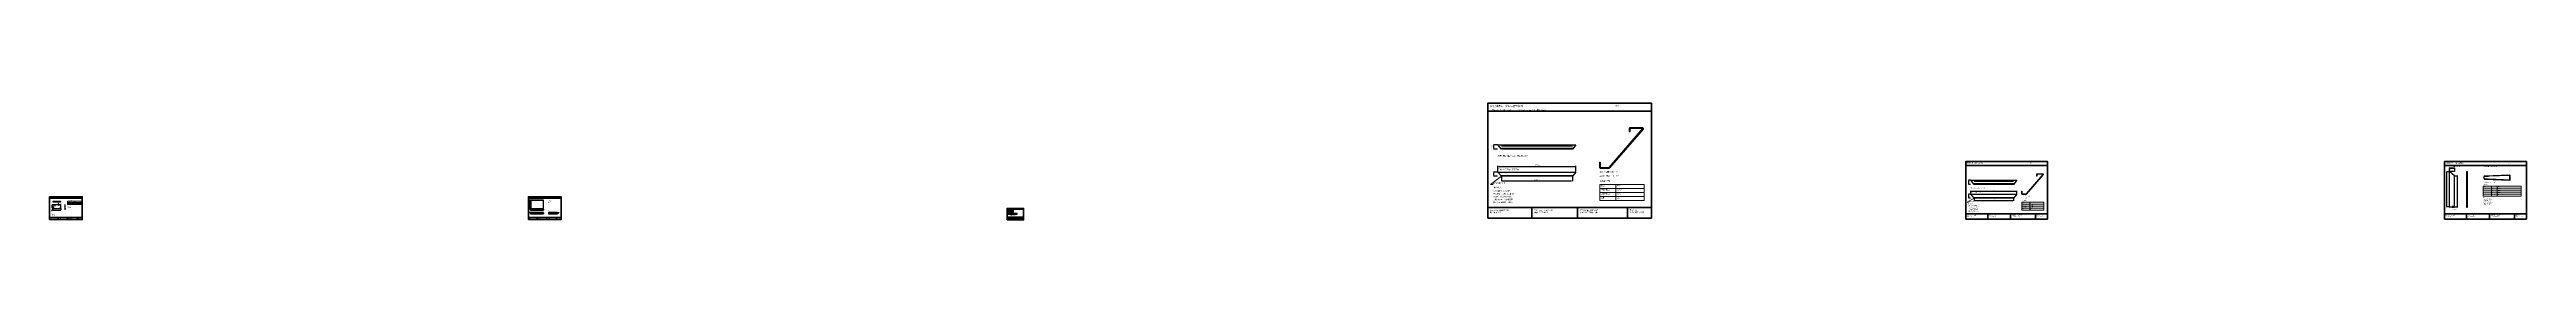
# Model space of a CAD drawing. Header units: millimetres. Extents: x 50 to 612415, y 2 to 4150.
# Drawn here: x 84010 to 146075, y 5 to 2920 of the extents above; entities that cross this region are included whole.
import ezdxf

# ---------------------------------------------------------------- set-up
doc = ezdxf.new("R2010")
doc.units = ezdxf.units.MM
doc.linetypes.add('CENTER', pattern=[5.08, 3.175, -0.635, 0.635, -0.635])
doc.linetypes.add('DASHED', pattern=[1.524, 1.27, -0.254])
for name, color, linetype, lineweight in [('CENTER', 8, 'CENTER', 13), ('DIM', 7, 'Continuous', 13), ('FRAME', 7, 'Continuous', 35), ('HIDDEN', 8, 'DASHED', 13), ('NOTE', 7, 'Continuous', 18), ('OUTLINE', 7, 'Continuous', 25)]:
    doc.layers.add(name, color=color, linetype=linetype, lineweight=lineweight)
doc.styles.add('CN', font='Arial Unicode.ttf')
doc.dimstyles.new('D10_A3', dxfattribs={"dimtxt": 32, "dimasz": 22, "dimexe": 12, "dimexo": 10, "dimgap": 8, "dimtad": 1, "dimdsep": 46, "dimtxsty": 'CN', "dimcen": 2.5, "dimclrd": 7, "dimclre": 7, "dimclrt": 7, "dimazin": 3, "dimtfac": 1, "dimtmove": 0, "dimatfit": 3})
doc.dimstyles.new('D1_A3', dxfattribs={"dimtxt": 3.2, "dimasz": 2.2, "dimexe": 1.2, "dimexo": 1, "dimgap": 0.8, "dimtad": 1, "dimdsep": 46, "dimtxsty": 'CN', "dimcen": 2.5, "dimclrd": 7, "dimclre": 7, "dimclrt": 7, "dimazin": 3, "dimtfac": 1, "dimtmove": 0, "dimatfit": 3})
doc.dimstyles.new('D2_A3', dxfattribs={"dimtxt": 6.4, "dimasz": 4.4, "dimexe": 2.4, "dimexo": 2, "dimgap": 1.6, "dimtad": 1, "dimdsep": 46, "dimtxsty": 'CN', "dimcen": 2.5, "dimclrd": 7, "dimclre": 7, "dimclrt": 7, "dimazin": 3, "dimtfac": 1, "dimtmove": 0, "dimatfit": 3})
doc.dimstyles.new('D5_A3', dxfattribs={"dimtxt": 16, "dimasz": 11, "dimexe": 6, "dimexo": 5, "dimgap": 4, "dimtad": 1, "dimdsep": 46, "dimtxsty": 'CN', "dimcen": 2.5, "dimclrd": 7, "dimclre": 7, "dimclrt": 7, "dimazin": 3, "dimtfac": 1, "dimtmove": 0, "dimatfit": 3})

msp = doc.modelspace()

# ---------------------------------------------------------------- linework, layer by layer
at = {"layer": 'CENTER'}
for p, q in [((144220, 315), (144220, 352)), ((144250, 315), (144250, 352))]:
    msp.add_line(p, q, dxfattribs=at)
at = {"layer": 'DIM'}
for points in [[(120389.722, 1100), (120120, 890), (120180, 890)], [(84120, 314), (84060, 230), (84072, 230)], [(84243, 367.77), (84230, 410), (84242, 410)], [(108128, 150), (108119, 115), (108120, 115)], [(108146, 151), (108218, 140), (108256, 140)], [(132239.722, 550), (132060, 445), (132090, 445)]]:
    msp.add_lwpolyline(points, dxfattribs=at)
for points in [[(122860, 790), (123260, 790), (123260, 890), (122860, 890)], [(122860, 690), (123260, 690), (123260, 790), (122860, 790)], [(122860, 590), (123260, 590), (123260, 690), (122860, 690)], [(123260, 790), (123970, 790), (123970, 890), (123260, 890)], [(123260, 690), (123970, 690), (123970, 790), (123260, 790)], [(123260, 590), (123970, 590), (123970, 690), (123260, 690)], [(144990, 800), (145200, 800), (145200, 850), (144990, 850)], [(144990, 750), (145200, 750), (145200, 800), (144990, 800)], [(144990, 700), (145200, 700), (145200, 750), (144990, 750)], [(144990, 650), (145200, 650), (145200, 700), (144990, 700)], [(144990, 600), (145200, 600), (145200, 650), (144990, 650)], [(145200, 800), (145340, 800), (145340, 850), (145200, 850)], [(145200, 750), (145340, 750), (145340, 800), (145200, 800)], [(145200, 700), (145340, 700), (145340, 750), (145200, 750)], [(145200, 650), (145340, 650), (145340, 700), (145200, 700)], [(145200, 600), (145340, 600), (145340, 650), (145200, 650)], [(145340, 800), (145940, 800), (145940, 850), (145340, 850)], [(145340, 750), (145940, 750), (145940, 800), (145340, 800)], [(145340, 700), (145940, 700), (145940, 750), (145340, 750)], [(145340, 650), (145940, 650), (145940, 700), (145340, 700)], [(145340, 600), (145940, 600), (145940, 650), (145340, 650)], [(84460, 442), (84518, 442), (84518, 468), (84460, 468)], [(84460, 416), (84518, 416), (84518, 442), (84460, 442)], [(84460, 390), (84518, 390), (84518, 416), (84460, 416)], [(84518, 442), (84644, 442), (84644, 468), (84518, 468)], [(84518, 416), (84644, 416), (84644, 442), (84518, 442)], [(84518, 390), (84644, 390), (84644, 416), (84518, 416)], [(84644, 442), (84802, 442), (84802, 468), (84644, 468)], [(84644, 416), (84802, 416), (84802, 442), (84644, 442)], [(84644, 390), (84802, 390), (84802, 416), (84644, 416)], [(108020, 239), (108052, 239), (108052, 248), (108020, 248)], [(108020, 230), (108052, 230), (108052, 239), (108020, 239)], [(108020, 221), (108052, 221), (108052, 230), (108020, 230)], [(108020, 212), (108052, 212), (108052, 221), (108020, 221)], [(108020, 203), (108052, 203), (108052, 212), (108020, 212)], [(108020, 194), (108052, 194), (108052, 203), (108020, 203)], [(108020, 74), (108056, 74), (108056, 84), (108020, 84)], [(108020, 64), (108056, 64), (108056, 74), (108020, 74)], [(108020, 54), (108056, 54), (108056, 64), (108020, 64)], [(108020, 44), (108056, 44), (108056, 54), (108020, 54)], [(108052, 239), (108092, 239), (108092, 248), (108052, 248)], [(108052, 230), (108092, 230), (108092, 239), (108052, 239)], [(108052, 221), (108092, 221), (108092, 230), (108052, 230)], [(108052, 212), (108092, 212), (108092, 221), (108052, 221)], [(108052, 203), (108092, 203), (108092, 212), (108052, 212)], [(108052, 194), (108092, 194), (108092, 203), (108052, 203)], [(108056, 74), (108201, 74), (108201, 84), (108056, 84)], [(108056, 64), (108201, 64), (108201, 74), (108056, 74)], [(108056, 54), (108201, 54), (108201, 64), (108056, 64)], [(108056, 44), (108201, 44), (108201, 54), (108056, 54)], [(108092, 239), (108132, 239), (108132, 248), (108092, 248)], [(108092, 230), (108132, 230), (108132, 239), (108092, 239)], [(108092, 221), (108132, 221), (108132, 230), (108092, 230)], [(108092, 212), (108132, 212), (108132, 221), (108092, 221)], [(108092, 203), (108132, 203), (108132, 212), (108092, 212)], [(108092, 194), (108132, 194), (108132, 203), (108092, 203)], [(108132, 239), (108167, 239), (108167, 248), (108132, 248)], [(108132, 230), (108167, 230), (108167, 239), (108132, 239)], [(108132, 221), (108167, 221), (108167, 230), (108132, 230)], [(108132, 212), (108167, 212), (108167, 221), (108132, 221)], [(108132, 203), (108167, 203), (108167, 212), (108132, 212)], [(108132, 194), (108167, 194), (108167, 203), (108132, 203)], [(108201, 74), (108389, 74), (108389, 84), (108201, 84)], [(108201, 64), (108389, 64), (108389, 74), (108201, 74)], [(108201, 54), (108389, 54), (108389, 64), (108201, 64)], [(108201, 44), (108389, 44), (108389, 54), (108201, 54)], [(122860, 490), (123260, 490), (123260, 590), (122860, 590)], [(123260, 490), (123970, 490), (123970, 590), (123260, 590)], [(133430, 395), (133630, 395), (133630, 445), (133430, 445)], [(133430, 345), (133630, 345), (133630, 395), (133430, 395)], [(133430, 295), (133630, 295), (133630, 345), (133430, 345)], [(133430, 245), (133630, 245), (133630, 295), (133430, 295)], [(133630, 395), (133985, 395), (133985, 445), (133630, 445)], [(133630, 345), (133985, 345), (133985, 395), (133630, 395)], [(133630, 295), (133985, 295), (133985, 345), (133630, 345)], [(133630, 245), (133985, 245), (133985, 295), (133630, 295)]]:
    msp.add_lwpolyline(points, close=True, dxfattribs=at)
for centre, radius in [((120389.722, 1100), 5), ((84120, 314), 1), ((84243, 367.77), 1), ((108128, 150), 0.5), ((108146, 151), 0.5), ((132239.722, 550), 2.5)]:
    msp.add_circle(centre, radius, dxfattribs=at)
at = {"layer": 'FRAME'}
for p, q in [((120050, 2720), (124150, 2720)), ((132025, 1360), (134075, 1360)), ((144025, 1360), (146075, 1360)), ((84010, 544), (84830, 544)), ((84010, 62), (84830, 62)), ((84230, 10), (84230, 62)), ((84460, 10), (84460, 62)), ((84710, 10), (84710, 62)), ((96010, 544), (96830, 544)), ((96010, 62), (96830, 62)), ((96230, 10), (96230, 62)), ((96460, 10), (96460, 62)), ((96710, 10), (96710, 62)), ((108005, 272), (108415, 272)), ((108005, 31), (108415, 31)), ((108115, 5), (108115, 31)), ((108230, 5), (108230, 31)), ((108355, 5), (108355, 31)), ((120050, 310), (124150, 310)), ((121150, 50), (121150, 310)), ((122300, 50), (122300, 310)), ((123550, 50), (123550, 310)), ((132025, 155), (134075, 155)), ((132575, 25), (132575, 155)), ((133150, 25), (133150, 155)), ((133775, 25), (133775, 155)), ((144025, 155), (146075, 155)), ((144575, 25), (144575, 155)), ((145150, 25), (145150, 155)), ((145775, 25), (145775, 155))]:
    msp.add_line(p, q, dxfattribs=at)
for points in [[(120050, 50), (124150, 50), (124150, 2920), (120050, 2920)], [(132025, 25), (134075, 25), (134075, 1460), (132025, 1460)], [(144025, 25), (146075, 25), (146075, 1460), (144025, 1460)], [(84010, 10), (84830, 10), (84830, 584), (84010, 584)], [(96010, 10), (96830, 10), (96830, 584), (96010, 584)], [(108005, 5), (108415, 5), (108415, 292), (108005, 292)]]:
    msp.add_lwpolyline(points, close=True, dxfattribs=at)
at = {"layer": 'HIDDEN'}
for p, q in [((120389.722, 1844), (122168.778, 1844)), ((120389.722, 1795), (122168.778, 1795)), ((120389.722, 1115), (122168.778, 1115)), ((132239.722, 959), (133218.778, 959)), ((132239.722, 910), (133218.778, 910)), ((144269.562, 330), (144269.562, 1107)), ((144570, 1107), (144597.933, 1107)), ((84117.75, 452), (84117.75, 467)), ((84122.25, 452), (84122.25, 467)), ((84267.75, 452), (84267.75, 467)), ((84272.25, 452), (84272.25, 467)), ((84390, 316.25), (84405, 316.25)), ((84390, 316.25), (84405, 316.25)), ((84390, 311.75), (84405, 311.75)), ((84390, 311.75), (84405, 311.75)), ((132239.722, 565), (133218.778, 565))]:
    msp.add_line(p, q, dxfattribs=at)
for points in [[(96075, 285), (96375, 285), (96375, 485), (96075, 485)], [(108062.2, 153.5), (108072.2, 153.5), (108072.2, 165), (108062.2, 165)], [(108077.8, 153.5), (108087.8, 153.5), (108087.8, 165), (108077.8, 165)], [(108200.2, 153.5), (108210.2, 153.5), (108210.2, 165), (108200.2, 165)], [(108215.8, 153.5), (108225.8, 153.5), (108225.8, 165), (108215.8, 165)]]:
    msp.add_lwpolyline(points, close=True, dxfattribs=at)
at = {"layer": 'OUTLINE'}
for p, q in [((123093.467, 1315.344), (123935.627, 2283.344)), ((123104.783, 1305.498), (123946.943, 2273.498)), ((123590, 2284), (123590, 2200)), ((123605, 2200), (123590, 2200)), ((123605, 2284), (123605, 2200)), ((123934.872, 2300), (123606, 2300)), ((123934.872, 2285), (123606, 2285)), ((122850, 1450), (122850, 1316)), ((122850, 1450), (122865, 1450)), ((122865, 1450), (122865, 1316)), ((122866, 1315), (123092.712, 1315)), ((122866, 1300), (123092.712, 1300)), ((144142.343, 1299.657), (144145.084, 1302.397)), ((144142.343, 1299.657), (144143.404, 1298.596)), ((144143.404, 1289.404), (144142.343, 1288.343)), ((144145.084, 1285.603), (144142.343, 1288.343)), ((144143.404, 1298.596), (144146.144, 1301.337)), ((144146.144, 1286.663), (144143.404, 1289.404)), ((144146.144, 1301.337), (144145.084, 1302.397)), ((144145.084, 1285.603), (144146.144, 1286.663)), ((144146.149, 1302.865), (144269.334, 1307.931)), ((144146.149, 1302.865), (144146.211, 1301.366)), ((144146.211, 1286.634), (144146.149, 1285.135)), ((144271, 1280), (144146.149, 1285.135)), ((144146.211, 1301.366), (144162.645, 1302.042)), ((144162.645, 1285.958), (144146.211, 1286.634)), ((144162.645, 1302.042), (144170.053, 1302.346)), ((144162.645, 1285.958), (144170.053, 1285.654)), ((144170.053, 1302.346), (144269.396, 1306.433)), ((144271.062, 1281.499), (144170.053, 1285.654)), ((144269.396, 1306.433), (144269.334, 1307.931)), ((144269.5, 1306.333), (144269.5, 1281.6)), ((144271, 1306.333), (144269.5, 1306.333)), ((144271, 1281.6), (144269.5, 1281.6)), ((144271, 1306.333), (144271, 1281.6)), ((144271.062, 1281.499), (144271, 1280)), ((120300, 1198.5), (122258.5, 1198.5)), ((132150, 648.5), (133308.5, 648.5)), ((133425, 725), (133425, 658)), ((133425, 725), (133432.5, 725)), ((133432.5, 725), (133432.5, 658)), ((133433, 657.5), (133546.356, 657.5)), ((133433, 650), (133546.356, 650)), ((133546.733, 657.672), (133967.813, 1141.672)), ((133552.392, 652.749), (133973.472, 1136.749)), ((133795, 1142), (133795, 1100)), ((133802.5, 1100), (133795, 1100)), ((133802.5, 1142), (133802.5, 1100)), ((133967.436, 1150), (133803, 1150)), ((133967.436, 1142.5), (133803, 1142.5)), ((145011.716, 1088.284), (145025.418, 1101.986)), ((145011.716, 1088.284), (145017.019, 1082.981)), ((145017.019, 1037.019), (145011.716, 1031.716)), ((145025.418, 1018.014), (145011.716, 1031.716)), ((145017.019, 1082.981), (145030.721, 1096.683)), ((145030.721, 1023.317), (145017.019, 1037.019)), ((145030.721, 1096.683), (145025.418, 1101.986)), ((145025.418, 1018.014), (145030.721, 1023.317)), ((145030.746, 1104.323), (145646.671, 1129.657)), ((145030.746, 1104.323), (145031.054, 1096.829)), ((145031.054, 1023.171), (145030.746, 1015.677)), ((145655, 990), (145030.746, 1015.677)), ((145031.054, 1096.829), (145113.226, 1100.209)), ((145113.226, 1019.791), (145031.054, 1023.171)), ((145113.226, 1100.209), (145150.266, 1101.732)), ((145113.226, 1019.791), (145150.266, 1018.268)), ((145150.266, 1101.732), (145646.979, 1122.164)), ((145655.308, 997.494), (145150.266, 1018.268)), ((145646.979, 1122.164), (145646.671, 1129.657)), ((145647.5, 1121.664), (145647.5, 998)), ((145655, 1121.664), (145647.5, 1121.664)), ((145655, 998), (145647.5, 998)), ((145655, 1121.664), (145655, 998)), ((145655.308, 997.494), (145655, 990)), ((108134, 151), (108153, 151)), ((108134, 150.35), (108153, 150.35))]:
    msp.add_line(p, q, dxfattribs=at)
for points in [[(120300, 1880.3), (122258.5, 1880.3), (122168.778, 1770), (120389.722, 1770)], [(120300, 1200), (122258.5, 1200), (122168.778, 1100), (120389.722, 1100)], [(132150, 995.3), (133308.5, 995.3), (133218.778, 885), (132239.722, 885)], [(132150, 650), (133308.5, 650), (133218.778, 550), (132239.722, 550)], [(144140, 330), (144271.062, 330), (144271.062, 1107), (144158, 1207), (144140, 1207)], [(144570, 330), (144597.933, 330), (144597.933, 1207), (144570, 1207)], [(84095, 452), (84295, 452), (84295, 467), (84095, 467)], [(84095, 290), (84295, 290), (84295, 381), (84095, 381)], [(84390, 290), (84405, 290), (84405, 381), (84390, 381)], [(96060, 270), (96390, 270), (96390, 500), (96060, 500)], [(96060, 180), (96390, 180), (96390, 185), (96060, 185)], [(96510, 180), (96740, 180), (96740, 185), (96510, 185)], [(108029, 147), (108074, 147), (108074, 165), (108029, 165)], [(108076, 147), (108106, 147), (108106, 154), (108134, 154), (108134, 165), (108076, 165)], [(108126.5, 147), (108134, 147), (108134, 153.7), (108126.5, 153.7)], [(108154, 147), (108212, 147), (108212, 165), (108154, 165)], [(108214, 147), (108259, 147), (108259, 165), (108214, 165)], [(144210, 325), (144230, 325), (144230, 331), (144210, 331)], [(144240, 325), (144260, 325), (144260, 331), (144240, 331)], [(144573.967, 325), (144593.967, 325), (144593.967, 331), (144573.967, 331)]]:
    msp.add_lwpolyline(points, close=True, dxfattribs=at)
for centre, radius in [((84120, 314), 2.25), ((84147, 367.77), 1), ((84147, 354.77), 1), ((84243, 367.77), 1), ((84243, 354.77), 1), ((84270, 314), 2.25)]:
    msp.add_circle(centre, radius, dxfattribs=at)
for centre, radius, start, end in [((123606, 2284), 16, 90, 180), ((123606, 2284), 1, 90.00794153, 180.02621393), ((123934.872, 2284), 16, 319, 90), ((123934.872, 2284), 1, 318.98382911, 90.00035237), ((122866, 1316), 16, 179.99978778, 270.00021222), ((122866, 1316), 1, 179.99086138, 270.0262138), ((123092.714, 1315.997), 0.997, 269.91140922, 319.05490131), ((123092.713, 1315.999), 15.998, 269.99763781, 318.97955185), ((144148, 1294), 8, 135, 225), ((144148, 1294), 6.5, 135, 225), ((144146.215, 1301.266), 1.6, 92.35542281, 135), ((144146.215, 1286.734), 1.6, 225, 267.64457719), ((144146.215, 1301.266), 0.1, 92.35542281, 134.99999999), ((144146.215, 1286.734), 0.1, 225, 267.64457719), ((144269.4, 1306.333), 1.6, 0, 92.35542281), ((144269.4, 1306.333), 0.1, 0, 92.35542281), ((133433, 658), 8, 179.99978778, 270.00021222), ((133433, 658), 0.5, 179.99086138, 270.0262138), ((133546.357, 657.999), 0.498, 269.91140922, 319.05490131), ((133546.356, 657.999), 7.999, 269.99763781, 318.97955185), ((133803, 1142), 8, 90, 180), ((133803, 1142), 0.5, 90.00794153, 180.02621393), ((133967.436, 1142), 8, 319, 90), ((133967.436, 1142), 0.5, 318.98382911, 90.00035237), ((145040, 1060), 40, 135, 225), ((145040, 1060), 32.5, 135, 225), ((145031.074, 1096.329), 8, 92.35542281, 135), ((145031.074, 1023.671), 8, 225, 267.64457719), ((145031.074, 1096.329), 0.5, 92.35542281, 134.99999999), ((145031.074, 1023.671), 0.5, 225, 267.64457719), ((145647, 1121.664), 8, 0, 92.35542281), ((145647, 1121.664), 0.5, 0, 92.35542281)]:
    msp.add_arc(centre, radius, start, end, dxfattribs=at)

# ---------------------------------------------------------------- texts
at = {"layer": 'NOTE', "attachment_point": 1, "style": 'CN'}
for s, insert, char_height, width in [('长边斜腹板 · 成型与端部放样', (120100, 2870), 46, 3100), ('本页件 S01    |    装配 A04·P17    |    三维 A02·P05 / V03·P08    |    索引 I01·P01', (120120, 2760), 28, 3960), ('S01', (123250, 2870), 40, 900), ('俯视 · 两端随腿口放样，禁止切成矩形', (120300, 1620), 32, 2400), ('正视 · 上口直段 / 下口直段', (120300, 1280), 32, 1500), ('短边斜腹板 · 成型与端部放样', (132050, 1435), 23, 1550), ('本页件 S02    |    装配 A04·P17    |    三维 A02·P05 / V03·P08    |    索引 I01·P01', (132060, 1380), 14, 1980), ('S02', (133625, 1435), 20, 450), ('刀形桌腿总成 · 分缝与成品脚件', (144050, 1435), 23, 1550), ('本页件 A07    |    装配 A04·P17    |    三维 V03·P08    |    索引 I01·P01', (144060, 1380), 14, 1980), ('俯视 · 外包131.062×27.933', (144140, 1340), 16, 780), ('每桌4组 / 每组S03A+B+C+两只H01', (145000, 1340), 16, 1020), ('A07', (145625, 1435), 20, 450), ('冷轧钢板T1.5；数量2', (120180, 740), 32, 2450), ('端部随腿口配切', (120180, 940), 32, 1300), ('制作要求', (120180, 830), 37, 2450), ('两端镜像，按腿口1:1配切', (120180, 670), 32, 2450), ('右视 / C剖面（局部1:1）', (122850, 1220), 32, 1150), ('高100 · 横包110.3 · T1.5', (122850, 1120), 32, 1200), ('C截面控制', (122860, 990), 37, 1110), ('折边', (122880, 870), 32, 360), ('上翻 / 回边', (122880, 670), 32, 360), ('下翻 / 竖边', (122880, 770), 32, 360), ('尺寸', (123280, 870), 32, 670), ('36 / 10', (123280, 670), 32, 670), ('25 / 15', (123280, 770), 32, 670), ('俯视 · 两端随腿口放样，禁止切成矩形', (132150, 810), 16, 1200), ('正视 · 上口直段 / 下口直段', (132150, 690), 16, 750), ('每腿用料', (144990, 900), 18.5, 950), ('A-A截面放大1:1 · 源R8 / R6.5', (145000, 950), 16, 950), ('件号', (145000, 840), 16, 190), ('S03A', (145000, 790), 16, 190), ('S03B', (145000, 740), 16, 190), ('S03C', (145000, 690), 16, 190), ('H01', (145000, 640), 16, 190), ('数量', (145210, 840), 16, 120), ('2', (145210, 640), 16, 120), ('1', (145210, 790), 16, 120), ('1', (145210, 740), 16, 120), ('1', (145210, 690), 16, 120), ('TG-20；M8×15', (145350, 640), 16, 580), ('底封板T1.5', (145350, 690), 16, 580), ('规格', (145350, 840), 16, 580), ('刀形壳T1.5', (145350, 790), 16, 580), ('端封板T1.5', (145350, 740), 16, 580), ('W04B 承托盒短侧板｜固定孔与承托预孔', (84020, 574), 9.2, 620), ('HW73005-L2000体验桌\\P制作深化 R03', (84020, 52), 6.4, 200), ('本页件 W04B    |    装配 A05·P19    |    三维 A02·P05 / V05·P10    |    索引 I01·P01', (84024, 552), 5.6, 792), ('短板夹于两长板内侧；上口齐平', (84064, 150), 6.4, 730), ('短板无φ50孔；电线经W03A', (84064, 136), 6.4, 730), ('装配基准', (84064, 168), 7.4, 730), ('四边磨光，饰面按样板', (84064, 122), 6.4, 730), ('A 2×φ4.5通孔', (84072, 240), 6.4, 350), ('俯视', (84095, 495), 6.4, 220), ('正视', (84095, 409), 6.4, 220), ('单位：mm    比例：1:2\\P日期：2026-10-01', (84240, 52), 6.4, 210), ('B 4×φ2深10；盒内面钻', (84242, 420), 6.4, 460), ('右视', (84390, 409), 6.4, 220), ('A孔穿M4×25，接S09C', (84460, 338), 6.4, 344), ('加工与安装', (84460, 370), 7.4, 344), ('承托顶Z882−实测垫厚', (84460, 310), 6.4, 344), ('孔心｜本件左下角为原点', (84460, 488), 7.4, 342), ('B孔接SU-30S承托角码', (84460, 324), 6.4, 344), ('B孔高度随垫厚微调', (84460, 296), 6.4, 344), ('阻燃多层板T15；数量4', (84460, 352), 6.4, 344), ('A', (84464, 438), 6.4, 50), ('孔组', (84464, 464), 6.4, 50), ('B', (84464, 412), 6.4, 50), ('成型深化稿 · 未生产放行\\P未注外观工艺参照样板', (84470, 52), 6.4, 230), ('52 / 148', (84522, 412), 6.4, 118), ('25 / 175', (84522, 438), 6.4, 118), ('u', (84522, 464), 6.4, 118), ('v', (84648, 464), 6.4, 150), ('24', (84648, 438), 6.4, 150), ('64.77 / 77.77', (84648, 412), 6.4, 150), ('W04', (84650, 574), 8, 180), ('图页：23\\P签核：待实际签核', (84720, 52), 6.4, 110), ('W05 承托盒底板｜托底构造与三视', (96020, 574), 9.2, 620), ('HW73005-L2000体验桌\\P制作深化 R03', (96020, 52), 6.4, 200), ('本页件 W05    |    装配 A05·P19    |    三维 A02·P05 / V10·P07    |    索引 I01·P01', (96024, 552), 5.6, 792), ('俯视｜虚线为侧板内缘', (96060, 530), 6.4, 220), ('正视', (96060, 235), 6.4, 220), ('单位：mm    比例：1:2\\P日期：2026-10-01', (96240, 52), 6.4, 210), ('成型深化稿 · 未生产放行\\P未注外观工艺参照样板', (96470, 52), 6.4, 230), ('加工', (96500, 508), 7.4, 302), ('成品330×230×5', (96500, 476), 6.4, 302), ('数量2；阻燃多层板T5', (96500, 490), 6.4, 302), ('整片托住四侧板', (96500, 448), 6.4, 302), ('配线经W03A长侧孔', (96500, 434), 6.4, 302), ('四边直切磨光；无孔', (96500, 462), 6.4, 302), ('右视', (96510, 235), 6.4, 220), ('W05', (96650, 574), 8, 180), ('图页：24\\P签核：待实际签核', (96720, 52), 6.4, 110), ('HW73005-L2000体验桌\\P制作深化 R03', (108010, 26), 3.2, 100), ('翻盖与成品毛刷安装 · 顶装桶铰链、承托及分段', (108010, 287), 4.6, 310), ('本页件 W01/W02A/W02B    |    装配 A03·P18    |    三维 A02·P05 / V02·P06    |    索引 I01·P01', (108012, 276), 2.8, 396), ('检修：断电 → 移开设备与穿孔线 → 手扶提盖；整面拆卸见D01', (108020, 38), 3.2, 382), ('成品承托｜SU-30S×8', (108020, 94), 3.7, 369), ('毛刷分段｜X向坐标', (108020, 258), 3.7, 147), ('W01', (108022, 237), 3.2, 28), ('W02A', (108022, 228), 3.2, 28), ('W01', (108022, 219), 3.2, 28), ('W02A', (108022, 210), 3.2, 28), ('W01', (108022, 201), 3.2, 28), ('项目', (108022, 82), 3.2, 32), ('螺钉', (108022, 52), 3.2, 32), ('平面', (108022, 72), 3.2, 32), ('高程', (108022, 62), 3.2, 32), ('固定件', (108022, 246), 3.2, 28), ('跨Y剖面｜A在低Y侧；B在高Y侧', (108028, 185), 3.2, 270), ('451', (108054, 228), 3.2, 36), ('起点X', (108054, 246), 3.2, 36), ('290', (108054, 237), 3.2, 36), ('750', (108054, 219), 3.2, 36), ('1251', (108054, 210), 3.2, 36), ('1550', (108054, 201), 3.2, 36), ('X450..480 / 720..750', (108058, 72), 3.2, 141), ('每角码2枚φ3×12', (108058, 52), 3.2, 141), ('顶Z882−实测含胶垫厚', (108058, 62), 3.2, 141), ('安装值', (108058, 82), 3.2, 141), ('450', (108094, 237), 3.2, 36), ('终点X', (108094, 246), 3.2, 36), ('749', (108094, 228), 3.2, 36), ('1250', (108094, 219), 3.2, 36), ('1549', (108094, 210), 3.2, 36), ('1710', (108094, 201), 3.2, 36), ('28×7底槽内装成品F座', (108120, 119), 3.2, 90), ('单位：mm    比例：1:1\\P日期：2026-10-01', (108120, 26), 3.2, 105), ('500', (108134, 219), 3.2, 31), ('净长', (108134, 246), 3.2, 31), ('298', (108134, 228), 3.2, 31), ('298', (108134, 210), 3.2, 31), ('160', (108134, 237), 3.2, 31), ('160', (108134, 201), 3.2, 31), ('座孔φ3.5；木盲钻≤6', (108181, 228), 3.2, 104), ('段间缝1；总覆盖1420', (108181, 242), 3.2, 104), ('每段2枚φ3×8木螺钉', (108181, 235), 3.2, 104), ('毛刷安装', (108181, 258), 3.7, 104), ('RS 326-9808；2根×1m', (108181, 249), 3.2, 104), ('右盒X加800；Y552/648', (108203, 72), 3.2, 184), ('名义879.77；垫顶Z882', (108203, 62), 3.2, 184), ('EPDM T2+胶0.22~0.24', (108203, 52), 3.2, 184), ('固定', (108203, 82), 3.2, 184), ('成型深化稿 · 未生产放行\\P未注外观工艺参照样板', (108235, 26), 3.2, 115), ('RS 326-9808毛长19；毛尖余1', (108256, 144), 3.2, 90), ('边缝2；抬90°检修', (108300, 228), 3.2, 106), ('桶铰链', (108300, 258), 3.7, 106), ('距开合边6.8', (108300, 235), 3.2, 106), ('φ10顶钻深11.5', (108300, 242), 3.2, 106), ('BH104共8只', (108300, 249), 3.2, 106), ('D02', (108325, 287), 4, 90), ('图页：25\\P签核：待实际签核', (108360, 26), 3.2, 55), ('HW73005-L2000体验桌\\P制作深化 R03', (120100, 260), 32, 1000), ('桌面八点M6连接，详D01', (120180, 460), 32, 2450), ('分段对称焊，外露缝磨平', (120180, 530), 32, 2450), ('先试折，确认内R与扣除', (120180, 600), 32, 2450), ('单位：mm    比例：1:10\\P日期：2026-10-01', (121200, 260), 32, 1050), ('成型深化稿 · 未生产放行\\P未注外观工艺参照样板', (122350, 260), 32, 1150), ('包角', (122880, 570), 32, 360), ('131°', (123280, 570), 32, 670), ('图页：26\\P签核：待实际签核', (123600, 260), 32, 550), ('HW73005-L2000体验桌\\P制作深化 R03', (132050, 130), 16, 500), ('冷轧钢板T1.5；数量2', (132090, 370), 16, 1225), ('桌面八点M6连接，详D01', (132090, 230), 16, 1225), ('端部随腿口配切', (132090, 470), 16, 650), ('分段对称焊，外露缝磨平', (132090, 265), 16, 1225), ('先试折，确认内R与扣除', (132090, 300), 16, 1225), ('制作要求', (132090, 415), 18.5, 1225), ('两端镜像，按腿口1:1配切', (132090, 335), 16, 1225), ('单位：mm    比例：1:5\\P日期：2026-10-01', (132600, 130), 16, 525), ('成型深化稿 · 未生产放行\\P未注外观工艺参照样板', (133175, 130), 16, 575), ('右视 / C剖面（局部1:1）', (133425, 610), 16, 575), ('高100 · 横包110.3 · T1.5', (133425, 560), 16, 600), ('C截面控制', (133430, 495), 18.5, 555), ('包角', (133440, 285), 16, 180), ('折边', (133440, 435), 16, 180), ('上翻 / 回边', (133440, 335), 16, 180), ('下翻 / 竖边', (133440, 385), 16, 180), ('尺寸', (133640, 435), 16, 335), ('36 / 10', (133640, 335), 16, 335), ('25 / 15', (133640, 385), 16, 335), ('131°', (133640, 285), 16, 335), ('图页：27\\P签核：待实际签核', (133800, 130), 16, 275), ('HW73005-L2000体验桌\\P制作深化 R03', (144050, 130), 16, 500), ('正视（沿刀片主轴）', (144140, 275), 16, 600), ('右视', (144550, 275), 16, 300), ('单位：mm    比例：1:5\\P日期：2026-10-01', (144600, 130), 16, 525), ('脚外露5；成品总高900', (144990, 460), 16, 950), ('底封板下表面内沉1', (144990, 495), 16, 950), ('数量4组；刀片朝桌内', (144990, 530), 16, 950), ('装配', (144990, 575), 18.5, 950), ('先焊母，再底板、端板', (144990, 425), 16, 950), ('主线从桌底X0进入', (144990, 390), 16, 950), ('成型深化稿 · 未生产放行\\P未注外观工艺参照样板', (145175, 130), 16, 575), ('图页：28\\P签核：待实际签核', (145800, 130), 16, 275)]:
    msp.add_mtext(s, dxfattribs=dict(at, insert=insert, char_height=char_height, width=width))

# ---------------------------------------------------------------- dimensions: what is measured, and where the dimension line sits
at = {"layer": 'DIM'}
for base, p1, p2, dimstyle in [((120200, 1770), (120300, 1770), (120300, 1880.3), 'D10_A3'), ((120200, 1100), (120300, 1100), (120300, 1200), 'D10_A3'), ((132100, 885), (132150, 885), (132150, 995.3), 'D5_A3'), ((132100, 550), (132150, 550), (132150, 650), 'D5_A3'), ((144080, 330), (144140, 330), (144140, 1207), 'D5_A3'), ((144346.062, 330), (144271.062, 330), (144271.062, 1107), 'D5_A3'), ((84075, 290), (84095, 290), (84095, 381), 'D2_A3'), ((96036, 180), (96060, 180), (96060, 185), 'D2_A3'), ((96036, 270), (96060, 270), (96060, 500), 'D2_A3'), ((96768, 180), (96740, 180), (96740, 185), 'D2_A3')]:
    msp.add_linear_dim(base=base, p1=p1, p2=p2, angle=90, dimstyle=dimstyle, dxfattribs=at).render()
for base, p1, p2, dimstyle in [((120300, 1340), (120300, 1200), (122258.5, 1200), 'D10_A3'), ((144140, 1220), (144140, 1280), (144271.062, 1280), 'D5_A3'), ((120389.722, 980), (120389.722, 1100), (122168.778, 1100), 'D10_A3'), ((132150, 720), (132150, 650), (133308.5, 650), 'D5_A3'), ((84095, 248), (84095, 290), (84295, 290), 'D2_A3'), ((84390, 270), (84390, 290), (84405, 290), 'D2_A3'), ((96060, 246), (96060, 270), (96390, 270), 'D2_A3'), ((96060, 156), (96060, 180), (96390, 180), 'D2_A3'), ((96510, 156), (96510, 180), (96740, 180), 'D2_A3'), ((108076, 135), (108076, 147), (108134, 147), 'D1_A3'), ((108134, 181), (108134, 165), (108154, 165), 'D1_A3'), ((108154, 135), (108154, 147), (108212, 147), 'D1_A3'), ((132239.722, 490), (132239.722, 550), (133218.778, 550), 'D5_A3')]:
    msp.add_linear_dim(base=base, p1=p1, p2=p2, dimstyle=dimstyle, dxfattribs=at).render()

doc.saveas('drawing.dxf')
